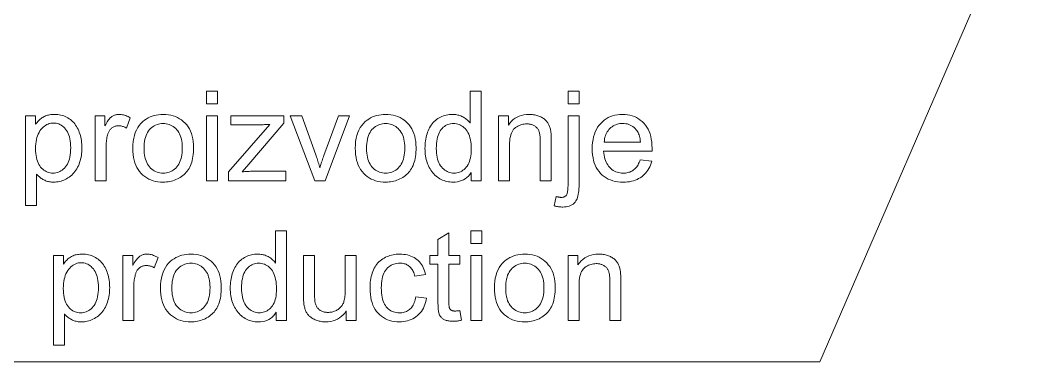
# Model space of a CAD drawing. Extents: x 0 to 297, y 0 to 420.
# Drawn here: x 49.67 to 83.42, y 140.36 to 151.81 of the extents above; entities that cross this region are included whole.
import ezdxf

# ---------------------------------------------------------------- set-up
doc = ezdxf.new("R2010")
doc.units = 0

msp = doc.modelspace()

# ---------------------------------------------------------------- linework, layer by layer
at = {"color": 7, "lineweight": 13}
msp.add_lwpolyline([(94.691, 182.455), (76.451, 140.364), (34.894, 140.364)], dxfattribs=at)
for points in [[(55.909, 149.011), (55.909, 149.434), (56.277, 149.434), (56.277, 149.011)], [(64.77, 146.434), (64.77, 146.709), (64.726, 146.647), (64.679, 146.592), (64.628, 146.544), (64.573, 146.502), (64.514, 146.466), (64.452, 146.437), (64.385, 146.414), (64.314, 146.398), (64.24, 146.388), (64.162, 146.385), (64.11, 146.387), (64.06, 146.391), (64.01, 146.398), (63.961, 146.408), (63.912, 146.421), (63.865, 146.437), (63.819, 146.455), (63.773, 146.477), (63.728, 146.501), (63.684, 146.528), (63.641, 146.558), (63.601, 146.59), (63.562, 146.625), (63.525, 146.661), (63.491, 146.7), (63.458, 146.741), (63.427, 146.785), (63.398, 146.83), (63.371, 146.878), (63.346, 146.929), (63.324, 146.981), (63.303, 147.034), (63.285, 147.09), (63.27, 147.146), (63.257, 147.205), (63.246, 147.264), (63.237, 147.326), (63.231, 147.389), (63.228, 147.453), (63.227, 147.519), (63.228, 147.583), (63.231, 147.647), (63.236, 147.709), (63.244, 147.77), (63.254, 147.829), (63.266, 147.888), (63.28, 147.945), (63.296, 148.001), (63.314, 148.056), (63.335, 148.109), (63.358, 148.161), (63.383, 148.21), (63.41, 148.257), (63.439, 148.301), (63.471, 148.343), (63.504, 148.383), (63.54, 148.42), (63.578, 148.454), (63.618, 148.486), (63.66, 148.516), (63.704, 148.542), (63.749, 148.566), (63.795, 148.588), (63.842, 148.606), (63.89, 148.621), (63.939, 148.634), (63.989, 148.644), (64.04, 148.651), (64.092, 148.655), (64.145, 148.657), (64.184, 148.656), (64.222, 148.653), (64.259, 148.649), (64.296, 148.643), (64.331, 148.636), (64.366, 148.627), (64.399, 148.616), (64.432, 148.604), (64.464, 148.59), (64.495, 148.574), (64.525, 148.557), (64.554, 148.539), (64.582, 148.52), (64.609, 148.5), (64.635, 148.478), (64.659, 148.456), (64.682, 148.433), (64.704, 148.409), (64.725, 148.384), (64.745, 148.358), (64.745, 149.434), (65.111, 149.434), (65.111, 146.434)], [(68.019, 149.007), (68.019, 149.434), (68.388, 149.434), (68.388, 149.007)], [(49.849, 145.601), (49.849, 148.608), (50.185, 148.608), (50.185, 148.325), (50.209, 148.358), (50.234, 148.388), (50.259, 148.417), (50.285, 148.445), (50.311, 148.47), (50.338, 148.494), (50.366, 148.517), (50.395, 148.537), (50.424, 148.556), (50.453, 148.574), (50.484, 148.59), (50.515, 148.604), (50.548, 148.616), (50.583, 148.627), (50.618, 148.636), (50.655, 148.643), (50.693, 148.649), (50.733, 148.653), (50.773, 148.656), (50.815, 148.657), (50.87, 148.655), (50.924, 148.651), (50.976, 148.644), (51.027, 148.634), (51.077, 148.621), (51.126, 148.605), (51.173, 148.587), (51.219, 148.565), (51.263, 148.541), (51.306, 148.513), (51.348, 148.484), (51.387, 148.451), (51.425, 148.417), (51.46, 148.38), (51.493, 148.341), (51.524, 148.299), (51.553, 148.255), (51.58, 148.209), (51.605, 148.16), (51.628, 148.109), (51.648, 148.057), (51.667, 148.003), (51.683, 147.948), (51.697, 147.893), (51.709, 147.836), (51.719, 147.778), (51.726, 147.719), (51.732, 147.66), (51.735, 147.599), (51.736, 147.537), (51.735, 147.471), (51.731, 147.407), (51.725, 147.343), (51.717, 147.281), (51.706, 147.22), (51.693, 147.161), (51.678, 147.103), (51.66, 147.046), (51.639, 146.991), (51.616, 146.937), (51.591, 146.885), (51.564, 146.835), (51.535, 146.788), (51.503, 146.743), (51.47, 146.701), (51.434, 146.661), (51.396, 146.624), (51.355, 146.589), (51.313, 146.557), (51.269, 146.527), (51.223, 146.5), (51.176, 146.476), (51.13, 146.455), (51.082, 146.436), (51.035, 146.421), (50.986, 146.408), (50.938, 146.398), (50.888, 146.391), (50.839, 146.387), (50.789, 146.385), (50.752, 146.386), (50.717, 146.388), (50.682, 146.392), (50.647, 146.398), (50.614, 146.405), (50.581, 146.413), (50.549, 146.423), (50.518, 146.435), (50.488, 146.448), (50.458, 146.463), (50.429, 146.479), (50.402, 146.496), (50.375, 146.513), (50.349, 146.532), (50.325, 146.551), (50.301, 146.571), (50.279, 146.592), (50.257, 146.614), (50.237, 146.636), (50.218, 146.659), (50.218, 145.601)], [(52.176, 146.434), (52.176, 148.608), (52.508, 148.608), (52.508, 148.278), (52.533, 148.323), (52.558, 148.364), (52.582, 148.403), (52.606, 148.438), (52.63, 148.47), (52.653, 148.499), (52.676, 148.525), (52.698, 148.547), (52.72, 148.567), (52.742, 148.583), (52.764, 148.597), (52.786, 148.61), (52.808, 148.621), (52.831, 148.63), (52.855, 148.638), (52.879, 148.645), (52.903, 148.65), (52.928, 148.654), (52.953, 148.656), (52.978, 148.657), (53.016, 148.656), (53.053, 148.652), (53.091, 148.646), (53.128, 148.638), (53.166, 148.627), (53.204, 148.614), (53.242, 148.599), (53.28, 148.581), (53.318, 148.561), (53.357, 148.538), (53.23, 148.196), (53.203, 148.211), (53.176, 148.225), (53.149, 148.237), (53.122, 148.247), (53.095, 148.256), (53.068, 148.263), (53.041, 148.269), (53.014, 148.273), (52.987, 148.275), (52.96, 148.276), (52.936, 148.275), (52.913, 148.273), (52.89, 148.27), (52.867, 148.264), (52.845, 148.258), (52.824, 148.25), (52.803, 148.24), (52.782, 148.23), (52.762, 148.217), (52.743, 148.203), (52.724, 148.188), (52.707, 148.172), (52.69, 148.155), (52.675, 148.136), (52.661, 148.117), (52.647, 148.096), (52.635, 148.074), (52.624, 148.051), (52.615, 148.027), (52.606, 148.002), (52.594, 147.962), (52.584, 147.922), (52.575, 147.881), (52.567, 147.839), (52.56, 147.796), (52.554, 147.753), (52.55, 147.709), (52.547, 147.664), (52.545, 147.618), (52.544, 147.572), (52.544, 146.434)], [(53.439, 147.521), (53.442, 147.639), (53.452, 147.75), (53.469, 147.855), (53.492, 147.954), (53.523, 148.046), (53.56, 148.133), (53.603, 148.213), (53.654, 148.286), (53.711, 148.354), (53.774, 148.415), (53.832, 148.461), (53.891, 148.502), (53.954, 148.538), (54.018, 148.57), (54.085, 148.596), (54.155, 148.618), (54.227, 148.635), (54.302, 148.647), (54.378, 148.654), (54.458, 148.657), (54.546, 148.654), (54.631, 148.645), (54.712, 148.63), (54.79, 148.61), (54.865, 148.583), (54.937, 148.551), (55.005, 148.513), (55.07, 148.469), (55.132, 148.419), (55.19, 148.363), (55.245, 148.302), (55.293, 148.237), (55.336, 148.167), (55.373, 148.092), (55.404, 148.013), (55.429, 147.93), (55.449, 147.842), (55.464, 147.75), (55.472, 147.653), (55.475, 147.552), (55.474, 147.47), (55.47, 147.391), (55.464, 147.316), (55.455, 147.245), (55.443, 147.177), (55.43, 147.113), (55.413, 147.052), (55.394, 146.995), (55.373, 146.942), (55.349, 146.892), (55.323, 146.845), (55.294, 146.8), (55.263, 146.757), (55.23, 146.717), (55.195, 146.678), (55.157, 146.642), (55.117, 146.608), (55.074, 146.576), (55.03, 146.546), (54.983, 146.518), (54.934, 146.493), (54.885, 146.47), (54.835, 146.45), (54.783, 146.433), (54.731, 146.418), (54.678, 146.407), (54.625, 146.397), (54.57, 146.391), (54.514, 146.387), (54.458, 146.385), (54.368, 146.388), (54.282, 146.397), (54.2, 146.412), (54.121, 146.432), (54.045, 146.458), (53.973, 146.491), (53.905, 146.529), (53.84, 146.573), (53.778, 146.622), (53.72, 146.678), (53.667, 146.739), (53.619, 146.805), (53.577, 146.877), (53.54, 146.953), (53.509, 147.035), (53.484, 147.122), (53.464, 147.214), (53.45, 147.311), (53.442, 147.413)], [(55.909, 146.434), (55.909, 148.608), (56.277, 148.608), (56.277, 146.434)], [(56.643, 146.434), (56.643, 146.733), (58.027, 148.321), (57.98, 148.319), (57.935, 148.317), (57.891, 148.315), (57.847, 148.313), (57.805, 148.312), (57.764, 148.311), (57.724, 148.31), (57.686, 148.309), (57.648, 148.309), (57.611, 148.309), (56.725, 148.309), (56.725, 148.608), (58.502, 148.608), (58.502, 148.364), (57.325, 146.985), (57.098, 146.733), (57.147, 146.737), (57.196, 146.74), (57.243, 146.743), (57.291, 146.745), (57.338, 146.747), (57.384, 146.749), (57.429, 146.75), (57.474, 146.751), (57.519, 146.751), (57.562, 146.752), (58.567, 146.752), (58.567, 146.434)], [(59.537, 146.434), (58.71, 148.608), (59.099, 148.608), (59.566, 147.306), (59.581, 147.264), (59.595, 147.221), (59.61, 147.178), (59.624, 147.135), (59.638, 147.091), (59.652, 147.047), (59.666, 147.003), (59.679, 146.958), (59.692, 146.913), (59.705, 146.868), (59.715, 146.903), (59.726, 146.94), (59.738, 146.978), (59.75, 147.017), (59.764, 147.057), (59.778, 147.1), (59.793, 147.143), (59.808, 147.188), (59.825, 147.234), (59.842, 147.282), (60.325, 148.608), (60.703, 148.608), (59.881, 146.434)], [(60.892, 147.521), (60.895, 147.639), (60.905, 147.75), (60.922, 147.855), (60.945, 147.954), (60.976, 148.046), (61.013, 148.133), (61.056, 148.213), (61.106, 148.286), (61.164, 148.354), (61.227, 148.415), (61.285, 148.461), (61.344, 148.502), (61.407, 148.538), (61.471, 148.57), (61.538, 148.596), (61.608, 148.618), (61.68, 148.635), (61.754, 148.647), (61.831, 148.654), (61.911, 148.657), (61.999, 148.654), (62.084, 148.645), (62.165, 148.63), (62.243, 148.61), (62.318, 148.583), (62.39, 148.551), (62.458, 148.513), (62.523, 148.469), (62.585, 148.419), (62.643, 148.363), (62.697, 148.302), (62.746, 148.237), (62.788, 148.167), (62.825, 148.092), (62.857, 148.013), (62.882, 147.93), (62.902, 147.842), (62.916, 147.75), (62.925, 147.653), (62.928, 147.552), (62.927, 147.47), (62.923, 147.391), (62.917, 147.316), (62.908, 147.245), (62.896, 147.177), (62.883, 147.113), (62.866, 147.052), (62.847, 146.995), (62.826, 146.942), (62.802, 146.892), (62.776, 146.845), (62.747, 146.8), (62.716, 146.757), (62.683, 146.717), (62.647, 146.678), (62.61, 146.642), (62.57, 146.608), (62.527, 146.576), (62.483, 146.546), (62.436, 146.518), (62.387, 146.493), (62.338, 146.47), (62.287, 146.45), (62.236, 146.433), (62.184, 146.418), (62.131, 146.407), (62.077, 146.397), (62.023, 146.391), (61.967, 146.387), (61.911, 146.385), (61.821, 146.388), (61.735, 146.397), (61.653, 146.412), (61.574, 146.432), (61.498, 146.458), (61.426, 146.491), (61.358, 146.529), (61.293, 146.573), (61.231, 146.622), (61.173, 146.678), (61.12, 146.739), (61.072, 146.805), (61.03, 146.877), (60.993, 146.953), (60.962, 147.035), (60.937, 147.122), (60.917, 147.214), (60.903, 147.311), (60.895, 147.413)], [(65.69, 146.434), (65.69, 148.608), (66.022, 148.608), (66.022, 148.299), (66.072, 148.367), (66.126, 148.428), (66.185, 148.481), (66.248, 148.528), (66.315, 148.567), (66.386, 148.599), (66.461, 148.624), (66.541, 148.642), (66.625, 148.653), (66.714, 148.657), (66.753, 148.656), (66.791, 148.654), (66.829, 148.65), (66.866, 148.645), (66.902, 148.639), (66.938, 148.631), (66.973, 148.622), (67.008, 148.612), (67.042, 148.6), (67.075, 148.586), (67.107, 148.572), (67.137, 148.556), (67.166, 148.54), (67.193, 148.523), (67.219, 148.505), (67.243, 148.486), (67.265, 148.466), (67.285, 148.445), (67.304, 148.423), (67.321, 148.401), (67.337, 148.378), (67.352, 148.353), (67.366, 148.328), (67.379, 148.302), (67.391, 148.276), (67.402, 148.248), (67.412, 148.219), (67.421, 148.19), (67.429, 148.16), (67.436, 148.129), (67.44, 148.107), (67.443, 148.082), (67.446, 148.054), (67.449, 148.022), (67.451, 147.988), (67.453, 147.951), (67.455, 147.91), (67.456, 147.867), (67.456, 147.82), (67.456, 147.771), (67.456, 146.434), (67.088, 146.434), (67.088, 147.756), (67.088, 147.8), (67.086, 147.842), (67.084, 147.881), (67.081, 147.918), (67.077, 147.953), (67.073, 147.986), (67.067, 148.016), (67.061, 148.044), (67.053, 148.069), (67.045, 148.093), (67.036, 148.115), (67.025, 148.136), (67.013, 148.156), (67, 148.175), (66.986, 148.193), (66.97, 148.211), (66.952, 148.227), (66.934, 148.243), (66.914, 148.257), (66.893, 148.271), (66.87, 148.284), (66.847, 148.295), (66.824, 148.305), (66.799, 148.314), (66.774, 148.321), (66.748, 148.327), (66.721, 148.331), (66.693, 148.335), (66.665, 148.337), (66.636, 148.337), (66.589, 148.336), (66.544, 148.331), (66.5, 148.324), (66.458, 148.314), (66.417, 148.3), (66.377, 148.284), (66.338, 148.264), (66.301, 148.242), (66.264, 148.216), (66.23, 148.188), (66.197, 148.156), (66.168, 148.118), (66.143, 148.074), (66.12, 148.026), (66.102, 147.972), (66.086, 147.912), (66.074, 147.848), (66.066, 147.778), (66.061, 147.702), (66.059, 147.621), (66.059, 146.434)], [(67.553, 145.591), (67.622, 145.904), (67.644, 145.899), (67.665, 145.894), (67.684, 145.89), (67.703, 145.886), (67.721, 145.883), (67.738, 145.88), (67.754, 145.878), (67.769, 145.877), (67.783, 145.876), (67.796, 145.876), (67.818, 145.876), (67.839, 145.879), (67.859, 145.882), (67.877, 145.888), (67.894, 145.894), (67.911, 145.903), (67.926, 145.912), (67.94, 145.923), (67.952, 145.936), (67.964, 145.95), (67.974, 145.968), (67.984, 145.989), (67.992, 146.015), (67.999, 146.046), (68.005, 146.081), (68.01, 146.121), (68.014, 146.165), (68.017, 146.213), (68.019, 146.266), (68.019, 146.324), (68.019, 148.608), (68.388, 148.608), (68.388, 146.316), (68.387, 146.238), (68.383, 146.165), (68.378, 146.097), (68.371, 146.034), (68.362, 145.975), (68.35, 145.922), (68.336, 145.873), (68.321, 145.83), (68.303, 145.791), (68.283, 145.757), (68.255, 145.718), (68.223, 145.683), (68.188, 145.653), (68.149, 145.626), (68.106, 145.604), (68.06, 145.585), (68.011, 145.571), (67.958, 145.561), (67.901, 145.554), (67.841, 145.552), (67.811, 145.553), (67.782, 145.554), (67.753, 145.556), (67.723, 145.559), (67.694, 145.562), (67.666, 145.566), (67.637, 145.571), (67.609, 145.577), (67.581, 145.584)], [(70.44, 147.134), (70.821, 147.087), (70.801, 147.022), (70.779, 146.96), (70.753, 146.9), (70.724, 146.844), (70.692, 146.791), (70.657, 146.741), (70.619, 146.693), (70.578, 146.649), (70.534, 146.608), (70.487, 146.569), (70.437, 146.534), (70.384, 146.503), (70.329, 146.475), (70.271, 146.452), (70.21, 146.431), (70.146, 146.415), (70.08, 146.402), (70.011, 146.393), (69.939, 146.387), (69.865, 146.385), (69.772, 146.388), (69.682, 146.397), (69.597, 146.412), (69.515, 146.432), (69.438, 146.459), (69.364, 146.491), (69.294, 146.529), (69.229, 146.573), (69.167, 146.623), (69.109, 146.679), (69.056, 146.74), (69.008, 146.806), (68.966, 146.876), (68.93, 146.952), (68.899, 147.032), (68.874, 147.116), (68.855, 147.206), (68.841, 147.3), (68.832, 147.399), (68.83, 147.503), (68.832, 147.61), (68.841, 147.712), (68.855, 147.81), (68.875, 147.902), (68.9, 147.99), (68.931, 148.072), (68.968, 148.15), (69.01, 148.223), (69.058, 148.291), (69.112, 148.354), (69.17, 148.411), (69.232, 148.463), (69.297, 148.508), (69.365, 148.548), (69.436, 148.581), (69.511, 148.608), (69.59, 148.629), (69.671, 148.645), (69.756, 148.654), (69.845, 148.657), (69.93, 148.654), (70.013, 148.645), (70.092, 148.63), (70.168, 148.609), (70.241, 148.583), (70.31, 148.55), (70.377, 148.511), (70.44, 148.467), (70.5, 148.416), (70.557, 148.36), (70.609, 148.298), (70.656, 148.232), (70.698, 148.16), (70.734, 148.084), (70.764, 148.003), (70.789, 147.917), (70.808, 147.826), (70.822, 147.731), (70.83, 147.63), (70.833, 147.525), (70.833, 147.518), (70.833, 147.511), (70.833, 147.502), (70.833, 147.494), (70.833, 147.484), (70.832, 147.474), (70.832, 147.463), (70.832, 147.452), (70.831, 147.44), (70.831, 147.427), (69.21, 147.427), (69.216, 147.357), (69.225, 147.29), (69.237, 147.227), (69.252, 147.167), (69.271, 147.111), (69.293, 147.058), (69.318, 147.008), (69.346, 146.961), (69.378, 146.918), (69.413, 146.878), (69.45, 146.842), (69.489, 146.81), (69.53, 146.781), (69.573, 146.757), (69.617, 146.736), (69.664, 146.719), (69.712, 146.705), (69.762, 146.696), (69.814, 146.69), (69.867, 146.688), (69.907, 146.689), (69.946, 146.692), (69.983, 146.698), (70.02, 146.705), (70.055, 146.715), (70.089, 146.726), (70.122, 146.74), (70.153, 146.756), (70.184, 146.774), (70.213, 146.795), (70.241, 146.817), (70.268, 146.842), (70.294, 146.87), (70.318, 146.9), (70.341, 146.933), (70.364, 146.968), (70.384, 147.006), (70.404, 147.046), (70.423, 147.089)], [(50.183, 147.509), (50.185, 147.427), (50.19, 147.35), (50.198, 147.277), (50.21, 147.208), (50.225, 147.144), (50.244, 147.084), (50.266, 147.029), (50.292, 146.978), (50.321, 146.931), (50.353, 146.889), (50.387, 146.851), (50.424, 146.816), (50.461, 146.786), (50.5, 146.76), (50.541, 146.738), (50.582, 146.72), (50.626, 146.706), (50.67, 146.696), (50.717, 146.69), (50.764, 146.688), (50.813, 146.69), (50.86, 146.696), (50.905, 146.707), (50.949, 146.721), (50.992, 146.74), (51.033, 146.763), (51.073, 146.79), (51.112, 146.821), (51.149, 146.856), (51.185, 146.896), (51.218, 146.94), (51.248, 146.988), (51.274, 147.041), (51.297, 147.098), (51.316, 147.161), (51.332, 147.227), (51.344, 147.298), (51.353, 147.374), (51.358, 147.454), (51.36, 147.539), (51.358, 147.62), (51.353, 147.697), (51.344, 147.77), (51.332, 147.838), (51.317, 147.903), (51.298, 147.963), (51.276, 148.019), (51.25, 148.07), (51.221, 148.118), (51.189, 148.161), (51.154, 148.201), (51.118, 148.236), (51.08, 148.267), (51.041, 148.294), (51.001, 148.316), (50.96, 148.335), (50.917, 148.35), (50.873, 148.36), (50.827, 148.366), (50.781, 148.368), (50.734, 148.366), (50.689, 148.359), (50.644, 148.348), (50.601, 148.333), (50.559, 148.313), (50.518, 148.289), (50.478, 148.26), (50.439, 148.227), (50.401, 148.19), (50.364, 148.148), (50.33, 148.102), (50.299, 148.052), (50.272, 147.998), (50.248, 147.94), (50.228, 147.878), (50.212, 147.812), (50.199, 147.742), (50.19, 147.669), (50.185, 147.591)], [(53.817, 147.521), (53.819, 147.44), (53.825, 147.362), (53.834, 147.289), (53.846, 147.221), (53.863, 147.156), (53.883, 147.096), (53.907, 147.039), (53.934, 146.987), (53.965, 146.939), (53.999, 146.896), (54.037, 146.856), (54.076, 146.821), (54.117, 146.79), (54.16, 146.763), (54.205, 146.74), (54.252, 146.721), (54.301, 146.707), (54.351, 146.696), (54.404, 146.69), (54.458, 146.688), (54.512, 146.69), (54.564, 146.696), (54.614, 146.707), (54.662, 146.721), (54.709, 146.74), (54.754, 146.763), (54.797, 146.79), (54.838, 146.822), (54.877, 146.857), (54.914, 146.897), (54.949, 146.941), (54.98, 146.989), (55.007, 147.042), (55.031, 147.099), (55.051, 147.16), (55.067, 147.226), (55.08, 147.296), (55.089, 147.371), (55.095, 147.45), (55.096, 147.533), (55.094, 147.612), (55.089, 147.687), (55.08, 147.758), (55.067, 147.824), (55.051, 147.888), (55.03, 147.947), (55.007, 148.002), (54.979, 148.053), (54.948, 148.101), (54.913, 148.144), (54.876, 148.184), (54.836, 148.219), (54.795, 148.25), (54.752, 148.277), (54.708, 148.3), (54.661, 148.319), (54.613, 148.333), (54.563, 148.343), (54.511, 148.35), (54.458, 148.352), (54.404, 148.35), (54.351, 148.344), (54.301, 148.333), (54.252, 148.319), (54.205, 148.3), (54.16, 148.277), (54.117, 148.251), (54.076, 148.22), (54.037, 148.184), (53.999, 148.145), (53.965, 148.102), (53.934, 148.054), (53.907, 148.002), (53.883, 147.946), (53.863, 147.886), (53.846, 147.821), (53.834, 147.752), (53.825, 147.68), (53.819, 147.602)], [(61.27, 147.521), (61.272, 147.44), (61.278, 147.362), (61.287, 147.289), (61.299, 147.221), (61.316, 147.156), (61.336, 147.096), (61.36, 147.039), (61.387, 146.987), (61.418, 146.939), (61.452, 146.896), (61.49, 146.856), (61.529, 146.821), (61.57, 146.79), (61.613, 146.763), (61.658, 146.74), (61.705, 146.721), (61.754, 146.707), (61.804, 146.696), (61.856, 146.69), (61.911, 146.688), (61.965, 146.69), (62.017, 146.696), (62.067, 146.707), (62.115, 146.721), (62.162, 146.74), (62.207, 146.763), (62.25, 146.79), (62.291, 146.822), (62.33, 146.857), (62.367, 146.897), (62.402, 146.941), (62.433, 146.989), (62.46, 147.042), (62.484, 147.099), (62.504, 147.16), (62.52, 147.226), (62.533, 147.296), (62.542, 147.371), (62.547, 147.45), (62.549, 147.533), (62.547, 147.612), (62.542, 147.687), (62.533, 147.758), (62.52, 147.824), (62.503, 147.888), (62.483, 147.947), (62.46, 148.002), (62.432, 148.053), (62.401, 148.101), (62.366, 148.144), (62.329, 148.184), (62.289, 148.219), (62.248, 148.25), (62.205, 148.277), (62.161, 148.3), (62.114, 148.319), (62.066, 148.333), (62.016, 148.343), (61.964, 148.35), (61.911, 148.352), (61.856, 148.35), (61.804, 148.344), (61.754, 148.333), (61.705, 148.319), (61.658, 148.3), (61.613, 148.277), (61.57, 148.251), (61.529, 148.22), (61.49, 148.184), (61.452, 148.145), (61.418, 148.102), (61.387, 148.054), (61.36, 148.002), (61.336, 147.946), (61.316, 147.886), (61.299, 147.821), (61.287, 147.752), (61.278, 147.68), (61.272, 147.602)], [(63.605, 147.519), (63.607, 147.438), (63.612, 147.36), (63.621, 147.287), (63.633, 147.219), (63.649, 147.154), (63.669, 147.094), (63.691, 147.038), (63.718, 146.986), (63.748, 146.938), (63.781, 146.895), (63.817, 146.856), (63.854, 146.82), (63.892, 146.789), (63.932, 146.762), (63.973, 146.74), (64.015, 146.721), (64.059, 146.707), (64.103, 146.696), (64.149, 146.69), (64.197, 146.688), (64.244, 146.69), (64.29, 146.696), (64.335, 146.706), (64.378, 146.72), (64.42, 146.737), (64.46, 146.759), (64.499, 146.785), (64.536, 146.814), (64.572, 146.848), (64.607, 146.886), (64.639, 146.927), (64.668, 146.973), (64.693, 147.023), (64.715, 147.077), (64.734, 147.135), (64.749, 147.197), (64.761, 147.264), (64.769, 147.334), (64.774, 147.409), (64.776, 147.488), (64.774, 147.575), (64.769, 147.657), (64.76, 147.735), (64.748, 147.807), (64.733, 147.875), (64.714, 147.938), (64.691, 147.996), (64.666, 148.05), (64.636, 148.099), (64.604, 148.143), (64.569, 148.183), (64.532, 148.218), (64.494, 148.25), (64.454, 148.277), (64.412, 148.3), (64.369, 148.318), (64.324, 148.333), (64.278, 148.343), (64.23, 148.35), (64.18, 148.352), (64.132, 148.35), (64.085, 148.344), (64.04, 148.334), (63.997, 148.32), (63.955, 148.302), (63.915, 148.28), (63.876, 148.254), (63.839, 148.223), (63.804, 148.189), (63.77, 148.151), (63.739, 148.109), (63.711, 148.062), (63.686, 148.01), (63.664, 147.954), (63.646, 147.893), (63.632, 147.827), (63.62, 147.757), (63.612, 147.682), (63.607, 147.603)], [(69.231, 147.73), (70.444, 147.73), (70.438, 147.783), (70.431, 147.834), (70.421, 147.882), (70.41, 147.927), (70.397, 147.97), (70.382, 148.009), (70.366, 148.046), (70.347, 148.081), (70.327, 148.112), (70.305, 148.141), (70.269, 148.181), (70.23, 148.218), (70.19, 148.25), (70.148, 148.277), (70.103, 148.301), (70.056, 148.32), (70.008, 148.335), (69.957, 148.345), (69.904, 148.352), (69.849, 148.354), (69.799, 148.352), (69.75, 148.347), (69.704, 148.339), (69.659, 148.327), (69.615, 148.311), (69.573, 148.293), (69.533, 148.271), (69.494, 148.245), (69.457, 148.216), (69.422, 148.184), (69.389, 148.149), (69.359, 148.111), (69.332, 148.072), (69.308, 148.03), (69.288, 147.986), (69.27, 147.939), (69.256, 147.89), (69.244, 147.839), (69.236, 147.785)], [(58.247, 141.752), (58.247, 142.026), (58.203, 141.965), (58.156, 141.91), (58.105, 141.862), (58.05, 141.82), (57.991, 141.784), (57.929, 141.755), (57.862, 141.732), (57.792, 141.716), (57.717, 141.706), (57.639, 141.703), (57.587, 141.705), (57.537, 141.709), (57.487, 141.716), (57.438, 141.726), (57.39, 141.739), (57.342, 141.755), (57.296, 141.773), (57.25, 141.795), (57.205, 141.819), (57.161, 141.846), (57.119, 141.876), (57.078, 141.908), (57.039, 141.943), (57.002, 141.979), (56.968, 142.018), (56.935, 142.059), (56.904, 142.103), (56.875, 142.148), (56.848, 142.196), (56.823, 142.246), (56.801, 142.299), (56.78, 142.352), (56.762, 142.407), (56.747, 142.464), (56.734, 142.522), (56.723, 142.582), (56.715, 142.644), (56.709, 142.706), (56.705, 142.771), (56.704, 142.837), (56.705, 142.901), (56.708, 142.965), (56.714, 143.027), (56.721, 143.087), (56.731, 143.147), (56.743, 143.206), (56.757, 143.263), (56.773, 143.319), (56.792, 143.374), (56.812, 143.427), (56.835, 143.479), (56.86, 143.528), (56.887, 143.575), (56.916, 143.619), (56.948, 143.661), (56.981, 143.701), (57.017, 143.738), (57.055, 143.772), (57.095, 143.804), (57.138, 143.833), (57.181, 143.86), (57.226, 143.884), (57.272, 143.905), (57.319, 143.924), (57.367, 143.939), (57.416, 143.952), (57.466, 143.962), (57.517, 143.969), (57.569, 143.973), (57.623, 143.975), (57.661, 143.974), (57.699, 143.971), (57.737, 143.967), (57.773, 143.961), (57.808, 143.954), (57.843, 143.945), (57.877, 143.934), (57.909, 143.922), (57.941, 143.907), (57.973, 143.892), (58.003, 143.875), (58.032, 143.857), (58.059, 143.837), (58.086, 143.817), (58.112, 143.796), (58.136, 143.774), (58.159, 143.751), (58.181, 143.727), (58.202, 143.702), (58.222, 143.676), (58.222, 144.752), (58.588, 144.752), (58.588, 141.752)], [(64.398, 142.082), (64.451, 141.756), (64.421, 141.75), (64.39, 141.745), (64.361, 141.74), (64.332, 141.735), (64.304, 141.732), (64.277, 141.729), (64.25, 141.727), (64.223, 141.725), (64.198, 141.724), (64.173, 141.724), (64.134, 141.724), (64.096, 141.726), (64.061, 141.729), (64.027, 141.734), (63.995, 141.739), (63.965, 141.746), (63.936, 141.755), (63.91, 141.764), (63.885, 141.775), (63.862, 141.787), (63.841, 141.8), (63.82, 141.814), (63.802, 141.829), (63.784, 141.844), (63.768, 141.86), (63.753, 141.877), (63.739, 141.895), (63.727, 141.914), (63.716, 141.934), (63.706, 141.954), (63.698, 141.977), (63.69, 142.004), (63.684, 142.036), (63.678, 142.073), (63.673, 142.114), (63.669, 142.16), (63.666, 142.21), (63.663, 142.265), (63.662, 142.325), (63.661, 142.389), (63.661, 143.639), (63.391, 143.639), (63.391, 143.925), (63.661, 143.925), (63.661, 144.464), (64.028, 144.685), (64.028, 143.925), (64.398, 143.925), (64.398, 143.639), (64.028, 143.639), (64.028, 142.368), (64.028, 142.338), (64.029, 142.31), (64.03, 142.284), (64.031, 142.26), (64.033, 142.239), (64.035, 142.22), (64.037, 142.203), (64.04, 142.188), (64.044, 142.176), (64.047, 142.166), (64.051, 142.157), (64.056, 142.148), (64.061, 142.14), (64.067, 142.133), (64.073, 142.125), (64.079, 142.118), (64.086, 142.112), (64.094, 142.105), (64.102, 142.099), (64.111, 142.094), (64.12, 142.089), (64.13, 142.084), (64.14, 142.08), (64.152, 142.077), (64.164, 142.074), (64.177, 142.072), (64.191, 142.07), (64.205, 142.068), (64.221, 142.068), (64.237, 142.067), (64.249, 142.068), (64.263, 142.068), (64.277, 142.069), (64.292, 142.07), (64.308, 142.071), (64.324, 142.073), (64.342, 142.074), (64.36, 142.077), (64.379, 142.079)], [(64.76, 144.329), (64.76, 144.752), (65.129, 144.752), (65.129, 144.329)], [(50.779, 140.919), (50.779, 143.925), (51.115, 143.925), (51.115, 143.643), (51.139, 143.675), (51.164, 143.706), (51.189, 143.735), (51.215, 143.762), (51.241, 143.788), (51.269, 143.812), (51.296, 143.835), (51.325, 143.855), (51.354, 143.874), (51.383, 143.892), (51.414, 143.907), (51.445, 143.922), (51.479, 143.934), (51.513, 143.945), (51.548, 143.954), (51.585, 143.961), (51.623, 143.967), (51.663, 143.971), (51.703, 143.974), (51.745, 143.975), (51.8, 143.973), (51.854, 143.969), (51.906, 143.962), (51.958, 143.952), (52.007, 143.939), (52.056, 143.923), (52.103, 143.904), (52.149, 143.883), (52.193, 143.859), (52.237, 143.831), (52.278, 143.802), (52.317, 143.769), (52.355, 143.735), (52.39, 143.698), (52.423, 143.659), (52.454, 143.617), (52.483, 143.573), (52.51, 143.527), (52.535, 143.478), (52.558, 143.427), (52.578, 143.374), (52.597, 143.321), (52.613, 143.266), (52.627, 143.21), (52.639, 143.154), (52.649, 143.096), (52.656, 143.037), (52.662, 142.978), (52.665, 142.917), (52.666, 142.855), (52.665, 142.789), (52.661, 142.724), (52.655, 142.661), (52.647, 142.599), (52.636, 142.538), (52.623, 142.479), (52.608, 142.421), (52.59, 142.364), (52.569, 142.309), (52.547, 142.255), (52.522, 142.202), (52.494, 142.153), (52.465, 142.106), (52.433, 142.061), (52.4, 142.019), (52.364, 141.979), (52.326, 141.942), (52.286, 141.907), (52.243, 141.875), (52.199, 141.845), (52.153, 141.818), (52.106, 141.794), (52.06, 141.773), (52.012, 141.754), (51.965, 141.739), (51.916, 141.726), (51.868, 141.716), (51.819, 141.709), (51.769, 141.705), (51.719, 141.703), (51.682, 141.704), (51.647, 141.706), (51.612, 141.71), (51.577, 141.716), (51.544, 141.723), (51.511, 141.731), (51.479, 141.741), (51.448, 141.753), (51.418, 141.766), (51.388, 141.781), (51.36, 141.797), (51.332, 141.814), (51.305, 141.831), (51.28, 141.85), (51.255, 141.869), (51.231, 141.889), (51.209, 141.91), (51.188, 141.931), (51.167, 141.954), (51.148, 141.977), (51.148, 140.919)], [(53.106, 141.752), (53.106, 143.925), (53.438, 143.925), (53.438, 143.596), (53.463, 143.641), (53.488, 143.682), (53.512, 143.721), (53.536, 143.756), (53.56, 143.788), (53.583, 143.817), (53.606, 143.843), (53.628, 143.865), (53.65, 143.885), (53.672, 143.901), (53.694, 143.915), (53.716, 143.927), (53.738, 143.938), (53.761, 143.948), (53.785, 143.956), (53.809, 143.963), (53.833, 143.968), (53.858, 143.972), (53.883, 143.974), (53.908, 143.975), (53.946, 143.973), (53.983, 143.97), (54.021, 143.964), (54.058, 143.956), (54.096, 143.945), (54.134, 143.932), (54.172, 143.916), (54.21, 143.899), (54.249, 143.878), (54.287, 143.856), (54.16, 143.514), (54.133, 143.529), (54.106, 143.543), (54.079, 143.555), (54.052, 143.565), (54.025, 143.574), (53.998, 143.581), (53.971, 143.587), (53.944, 143.591), (53.917, 143.593), (53.89, 143.594), (53.866, 143.593), (53.843, 143.591), (53.82, 143.587), (53.797, 143.582), (53.775, 143.576), (53.754, 143.568), (53.733, 143.558), (53.713, 143.547), (53.693, 143.535), (53.673, 143.521), (53.654, 143.506), (53.637, 143.49), (53.62, 143.473), (53.605, 143.454), (53.591, 143.435), (53.578, 143.414), (53.565, 143.392), (53.555, 143.369), (53.545, 143.345), (53.536, 143.32), (53.524, 143.28), (53.514, 143.24), (53.505, 143.199), (53.497, 143.157), (53.49, 143.114), (53.484, 143.071), (53.48, 143.027), (53.477, 142.982), (53.475, 142.936), (53.475, 142.89), (53.475, 141.752)], [(54.369, 142.839), (54.372, 142.956), (54.382, 143.068), (54.399, 143.173), (54.423, 143.272), (54.453, 143.364), (54.49, 143.451), (54.533, 143.531), (54.584, 143.604), (54.641, 143.672), (54.704, 143.733), (54.762, 143.779), (54.821, 143.82), (54.884, 143.856), (54.948, 143.888), (55.015, 143.914), (55.085, 143.936), (55.157, 143.953), (55.232, 143.965), (55.309, 143.972), (55.388, 143.975), (55.476, 143.972), (55.561, 143.963), (55.642, 143.948), (55.72, 143.928), (55.795, 143.901), (55.867, 143.869), (55.935, 143.831), (56, 143.787), (56.062, 143.737), (56.121, 143.681), (56.175, 143.62), (56.223, 143.555), (56.266, 143.485), (56.303, 143.41), (56.334, 143.331), (56.359, 143.248), (56.379, 143.16), (56.394, 143.068), (56.402, 142.971), (56.405, 142.87), (56.404, 142.787), (56.4, 142.709), (56.394, 142.634), (56.385, 142.563), (56.374, 142.495), (56.36, 142.431), (56.343, 142.37), (56.324, 142.313), (56.303, 142.259), (56.279, 142.21), (56.253, 142.163), (56.224, 142.118), (56.193, 142.075), (56.16, 142.034), (56.125, 141.996), (56.087, 141.96), (56.047, 141.926), (56.004, 141.894), (55.96, 141.864), (55.913, 141.836), (55.864, 141.811), (55.815, 141.788), (55.765, 141.768), (55.713, 141.751), (55.661, 141.736), (55.608, 141.724), (55.555, 141.715), (55.5, 141.708), (55.444, 141.704), (55.388, 141.703), (55.298, 141.706), (55.212, 141.715), (55.13, 141.729), (55.051, 141.75), (54.975, 141.776), (54.903, 141.808), (54.835, 141.846), (54.77, 141.89), (54.708, 141.94), (54.65, 141.996), (54.597, 142.057), (54.549, 142.123), (54.507, 142.195), (54.47, 142.271), (54.439, 142.353), (54.414, 142.44), (54.394, 142.532), (54.38, 142.629), (54.372, 142.731)], [(60.592, 141.752), (60.592, 142.071), (60.539, 142.001), (60.483, 141.939), (60.423, 141.884), (60.36, 141.836), (60.293, 141.795), (60.222, 141.762), (60.147, 141.736), (60.069, 141.718), (59.988, 141.707), (59.902, 141.703), (59.864, 141.704), (59.826, 141.706), (59.789, 141.71), (59.752, 141.715), (59.716, 141.722), (59.681, 141.73), (59.645, 141.739), (59.611, 141.75), (59.577, 141.763), (59.543, 141.777), (59.511, 141.792), (59.48, 141.808), (59.451, 141.824), (59.423, 141.842), (59.398, 141.86), (59.374, 141.879), (59.352, 141.898), (59.331, 141.919), (59.313, 141.94), (59.296, 141.962), (59.28, 141.985), (59.265, 142.009), (59.251, 142.033), (59.239, 142.059), (59.227, 142.086), (59.216, 142.114), (59.206, 142.143), (59.197, 142.173), (59.189, 142.203), (59.182, 142.235), (59.178, 142.258), (59.174, 142.284), (59.17, 142.312), (59.168, 142.342), (59.165, 142.375), (59.163, 142.411), (59.161, 142.449), (59.16, 142.49), (59.16, 142.533), (59.159, 142.579), (59.159, 143.925), (59.528, 143.925), (59.528, 142.72), (59.528, 142.664), (59.529, 142.612), (59.53, 142.564), (59.531, 142.519), (59.533, 142.479), (59.536, 142.442), (59.539, 142.408), (59.542, 142.379), (59.546, 142.353), (59.55, 142.331), (59.558, 142.303), (59.567, 142.276), (59.578, 142.25), (59.591, 142.225), (59.605, 142.202), (59.62, 142.179), (59.637, 142.159), (59.656, 142.139), (59.676, 142.12), (59.698, 142.103), (59.721, 142.087), (59.745, 142.073), (59.77, 142.061), (59.796, 142.05), (59.823, 142.041), (59.852, 142.034), (59.881, 142.028), (59.912, 142.024), (59.943, 142.021), (59.976, 142.02), (60.009, 142.021), (60.041, 142.024), (60.074, 142.028), (60.105, 142.034), (60.137, 142.042), (60.167, 142.051), (60.198, 142.062), (60.228, 142.075), (60.258, 142.089), (60.287, 142.105), (60.315, 142.123), (60.342, 142.142), (60.367, 142.162), (60.39, 142.183), (60.411, 142.205), (60.431, 142.229), (60.449, 142.254), (60.465, 142.28), (60.48, 142.308), (60.493, 142.336), (60.504, 142.367), (60.514, 142.4), (60.523, 142.436), (60.531, 142.475), (60.538, 142.516), (60.543, 142.56), (60.548, 142.606), (60.551, 142.655), (60.552, 142.707), (60.553, 142.761), (60.553, 143.925), (60.921, 143.925), (60.921, 141.752)], [(62.917, 142.548), (63.279, 142.501), (63.265, 142.428), (63.248, 142.358), (63.227, 142.291), (63.202, 142.228), (63.173, 142.167), (63.141, 142.11), (63.105, 142.057), (63.065, 142.006), (63.022, 141.959), (62.975, 141.915), (62.925, 141.875), (62.873, 141.839), (62.818, 141.807), (62.761, 141.779), (62.702, 141.756), (62.641, 141.737), (62.578, 141.722), (62.512, 141.712), (62.444, 141.705), (62.374, 141.703), (62.287, 141.706), (62.203, 141.715), (62.122, 141.729), (62.045, 141.75), (61.972, 141.776), (61.902, 141.808), (61.835, 141.846), (61.772, 141.89), (61.713, 141.939), (61.657, 141.995), (61.606, 142.056), (61.559, 142.121), (61.519, 142.192), (61.484, 142.268), (61.454, 142.35), (61.429, 142.436), (61.41, 142.527), (61.397, 142.623), (61.389, 142.724), (61.386, 142.831), (61.387, 142.9), (61.391, 142.968), (61.396, 143.034), (61.405, 143.098), (61.415, 143.161), (61.428, 143.221), (61.443, 143.28), (61.461, 143.338), (61.48, 143.393), (61.503, 143.447), (61.527, 143.498), (61.554, 143.547), (61.583, 143.593), (61.615, 143.637), (61.65, 143.678), (61.686, 143.716), (61.725, 143.752), (61.767, 143.785), (61.811, 143.815), (61.858, 143.843), (61.906, 143.868), (61.955, 143.89), (62.004, 143.91), (62.055, 143.927), (62.106, 143.942), (62.159, 143.953), (62.212, 143.963), (62.266, 143.969), (62.321, 143.973), (62.376, 143.975), (62.446, 143.973), (62.513, 143.967), (62.577, 143.958), (62.639, 143.946), (62.698, 143.93), (62.755, 143.91), (62.809, 143.887), (62.86, 143.86), (62.909, 143.83), (62.955, 143.796), (62.999, 143.758), (63.039, 143.718), (63.076, 143.675), (63.11, 143.628), (63.14, 143.579), (63.167, 143.527), (63.191, 143.471), (63.212, 143.413), (63.23, 143.351), (63.244, 143.287), (62.886, 143.232), (62.875, 143.274), (62.862, 143.315), (62.848, 143.353), (62.832, 143.39), (62.815, 143.424), (62.796, 143.455), (62.776, 143.485), (62.754, 143.513), (62.73, 143.538), (62.705, 143.561), (62.678, 143.582), (62.651, 143.601), (62.622, 143.618), (62.592, 143.632), (62.561, 143.644), (62.529, 143.654), (62.496, 143.662), (62.462, 143.667), (62.427, 143.671), (62.391, 143.672), (62.336, 143.67), (62.284, 143.664), (62.233, 143.654), (62.185, 143.64), (62.138, 143.622), (62.094, 143.6), (62.052, 143.574), (62.012, 143.544), (61.974, 143.51), (61.938, 143.472), (61.905, 143.43), (61.876, 143.383), (61.85, 143.332), (61.827, 143.275), (61.808, 143.215), (61.792, 143.149), (61.78, 143.079), (61.771, 143.004), (61.766, 142.925), (61.764, 142.841), (61.766, 142.756), (61.771, 142.675), (61.78, 142.6), (61.791, 142.529), (61.806, 142.463), (61.825, 142.402), (61.847, 142.345), (61.872, 142.293), (61.9, 142.247), (61.932, 142.204), (61.967, 142.167), (62.003, 142.133), (62.042, 142.103), (62.083, 142.077), (62.126, 142.056), (62.17, 142.038), (62.217, 142.024), (62.266, 142.014), (62.317, 142.008), (62.37, 142.006), (62.413, 142.007), (62.454, 142.011), (62.494, 142.018), (62.532, 142.027), (62.569, 142.039), (62.605, 142.054), (62.639, 142.071), (62.671, 142.091), (62.703, 142.114), (62.732, 142.139), (62.76, 142.167), (62.786, 142.198), (62.81, 142.232), (62.832, 142.268), (62.851, 142.308), (62.868, 142.35), (62.884, 142.395), (62.897, 142.443), (62.908, 142.494)], [(64.76, 141.752), (64.76, 143.925), (65.129, 143.925), (65.129, 141.752)], [(65.552, 142.839), (65.556, 142.956), (65.566, 143.068), (65.583, 143.173), (65.606, 143.272), (65.636, 143.364), (65.673, 143.451), (65.717, 143.531), (65.767, 143.604), (65.824, 143.672), (65.888, 143.733), (65.945, 143.779), (66.005, 143.82), (66.067, 143.856), (66.132, 143.888), (66.199, 143.914), (66.269, 143.936), (66.341, 143.953), (66.415, 143.965), (66.492, 143.972), (66.571, 143.975), (66.659, 143.972), (66.744, 143.963), (66.826, 143.948), (66.904, 143.928), (66.979, 143.901), (67.05, 143.869), (67.119, 143.831), (67.184, 143.787), (67.246, 143.737), (67.304, 143.681), (67.358, 143.62), (67.406, 143.555), (67.449, 143.485), (67.486, 143.41), (67.517, 143.331), (67.543, 143.248), (67.563, 143.16), (67.577, 143.068), (67.586, 142.971), (67.588, 142.87), (67.587, 142.787), (67.583, 142.709), (67.577, 142.634), (67.568, 142.563), (67.557, 142.495), (67.543, 142.431), (67.527, 142.37), (67.508, 142.313), (67.487, 142.259), (67.463, 142.21), (67.436, 142.163), (67.408, 142.118), (67.377, 142.075), (67.344, 142.034), (67.308, 141.996), (67.27, 141.96), (67.23, 141.926), (67.188, 141.894), (67.143, 141.864), (67.096, 141.836), (67.048, 141.811), (66.998, 141.788), (66.948, 141.768), (66.897, 141.751), (66.845, 141.736), (66.792, 141.724), (66.738, 141.715), (66.683, 141.708), (66.628, 141.704), (66.571, 141.703), (66.482, 141.706), (66.396, 141.715), (66.313, 141.729), (66.234, 141.75), (66.159, 141.776), (66.087, 141.808), (66.018, 141.846), (65.953, 141.89), (65.892, 141.94), (65.834, 141.996), (65.78, 142.057), (65.732, 142.123), (65.69, 142.195), (65.654, 142.271), (65.623, 142.353), (65.597, 142.44), (65.578, 142.532), (65.564, 142.629), (65.555, 142.731)], [(68.02, 141.752), (68.02, 143.925), (68.352, 143.925), (68.352, 143.616), (68.402, 143.685), (68.456, 143.745), (68.515, 143.799), (68.577, 143.846), (68.644, 143.885), (68.716, 143.917), (68.791, 143.942), (68.871, 143.96), (68.955, 143.971), (69.043, 143.975), (69.082, 143.974), (69.121, 143.972), (69.158, 143.968), (69.196, 143.963), (69.232, 143.957), (69.268, 143.949), (69.303, 143.94), (69.337, 143.929), (69.371, 143.917), (69.405, 143.904), (69.437, 143.889), (69.467, 143.874), (69.496, 143.858), (69.523, 143.84), (69.549, 143.822), (69.572, 143.803), (69.595, 143.784), (69.615, 143.763), (69.634, 143.741), (69.651, 143.719), (69.667, 143.695), (69.682, 143.671), (69.696, 143.646), (69.709, 143.62), (69.721, 143.593), (69.732, 143.566), (69.742, 143.537), (69.751, 143.508), (69.759, 143.478), (69.766, 143.447), (69.77, 143.425), (69.773, 143.4), (69.776, 143.371), (69.779, 143.34), (69.781, 143.306), (69.783, 143.269), (69.784, 143.228), (69.785, 143.185), (69.786, 143.138), (69.786, 143.089), (69.786, 141.752), (69.418, 141.752), (69.418, 143.074), (69.418, 143.118), (69.416, 143.16), (69.414, 143.199), (69.411, 143.236), (69.407, 143.271), (69.402, 143.303), (69.397, 143.334), (69.39, 143.362), (69.383, 143.387), (69.375, 143.411), (69.366, 143.433), (69.355, 143.454), (69.343, 143.474), (69.33, 143.493), (69.315, 143.511), (69.299, 143.528), (69.282, 143.545), (69.264, 143.56), (69.244, 143.575), (69.223, 143.589), (69.2, 143.601), (69.177, 143.613), (69.153, 143.623), (69.129, 143.631), (69.104, 143.639), (69.078, 143.645), (69.051, 143.649), (69.023, 143.653), (68.995, 143.655), (68.966, 143.655), (68.919, 143.654), (68.874, 143.649), (68.83, 143.642), (68.788, 143.631), (68.746, 143.618), (68.706, 143.602), (68.668, 143.582), (68.63, 143.56), (68.594, 143.534), (68.559, 143.506), (68.527, 143.473), (68.498, 143.435), (68.472, 143.392), (68.45, 143.344), (68.431, 143.29), (68.416, 143.23), (68.404, 143.165), (68.395, 143.095), (68.39, 143.02), (68.389, 142.939), (68.389, 141.752)], [(51.113, 142.827), (51.115, 142.745), (51.12, 142.668), (51.128, 142.595), (51.14, 142.526), (51.156, 142.462), (51.174, 142.402), (51.196, 142.347), (51.222, 142.295), (51.251, 142.249), (51.283, 142.207), (51.318, 142.168), (51.354, 142.134), (51.391, 142.104), (51.43, 142.078), (51.471, 142.056), (51.512, 142.038), (51.556, 142.024), (51.6, 142.014), (51.647, 142.008), (51.694, 142.006), (51.743, 142.008), (51.79, 142.014), (51.835, 142.025), (51.879, 142.039), (51.922, 142.058), (51.963, 142.081), (52.003, 142.108), (52.042, 142.139), (52.079, 142.174), (52.115, 142.214), (52.148, 142.257), (52.178, 142.306), (52.204, 142.359), (52.227, 142.416), (52.246, 142.478), (52.262, 142.545), (52.274, 142.616), (52.283, 142.692), (52.288, 142.772), (52.29, 142.857), (52.288, 142.938), (52.283, 143.015), (52.274, 143.088), (52.262, 143.156), (52.247, 143.22), (52.228, 143.281), (52.206, 143.337), (52.18, 143.388), (52.151, 143.436), (52.119, 143.479), (52.084, 143.519), (52.048, 143.554), (52.01, 143.585), (51.971, 143.612), (51.931, 143.634), (51.89, 143.653), (51.847, 143.667), (51.803, 143.678), (51.757, 143.684), (51.711, 143.686), (51.664, 143.684), (51.619, 143.677), (51.574, 143.666), (51.531, 143.651), (51.489, 143.631), (51.448, 143.607), (51.408, 143.578), (51.369, 143.545), (51.331, 143.508), (51.294, 143.466), (51.26, 143.42), (51.229, 143.37), (51.202, 143.316), (51.178, 143.258), (51.158, 143.196), (51.142, 143.13), (51.129, 143.06), (51.12, 142.986), (51.115, 142.908)], [(54.747, 142.839), (54.749, 142.757), (54.755, 142.68), (54.764, 142.607), (54.777, 142.538), (54.793, 142.474), (54.813, 142.413), (54.837, 142.357), (54.864, 142.305), (54.895, 142.257), (54.93, 142.214), (54.967, 142.174), (55.006, 142.139), (55.047, 142.108), (55.09, 142.081), (55.135, 142.058), (55.182, 142.039), (55.231, 142.025), (55.281, 142.014), (55.334, 142.008), (55.388, 142.006), (55.442, 142.008), (55.494, 142.014), (55.544, 142.025), (55.593, 142.039), (55.639, 142.058), (55.684, 142.081), (55.727, 142.108), (55.768, 142.14), (55.807, 142.175), (55.844, 142.215), (55.879, 142.259), (55.91, 142.307), (55.937, 142.36), (55.961, 142.417), (55.981, 142.478), (55.997, 142.544), (56.01, 142.614), (56.019, 142.689), (56.025, 142.768), (56.026, 142.851), (56.025, 142.93), (56.019, 143.005), (56.01, 143.075), (55.997, 143.142), (55.981, 143.205), (55.96, 143.265), (55.937, 143.32), (55.909, 143.371), (55.878, 143.418), (55.843, 143.462), (55.806, 143.501), (55.766, 143.537), (55.725, 143.568), (55.682, 143.595), (55.638, 143.618), (55.591, 143.636), (55.543, 143.651), (55.493, 143.661), (55.441, 143.668), (55.388, 143.67), (55.334, 143.668), (55.281, 143.661), (55.231, 143.651), (55.182, 143.637), (55.135, 143.618), (55.09, 143.595), (55.047, 143.568), (55.006, 143.537), (54.967, 143.502), (54.93, 143.463), (54.895, 143.42), (54.864, 143.372), (54.837, 143.32), (54.813, 143.264), (54.793, 143.204), (54.777, 143.139), (54.764, 143.07), (54.755, 142.997), (54.749, 142.92)], [(57.082, 142.837), (57.084, 142.755), (57.089, 142.678), (57.098, 142.605), (57.111, 142.537), (57.126, 142.472), (57.146, 142.412), (57.169, 142.356), (57.195, 142.304), (57.225, 142.256), (57.258, 142.213), (57.294, 142.173), (57.331, 142.138), (57.37, 142.107), (57.409, 142.08), (57.45, 142.058), (57.492, 142.039), (57.536, 142.025), (57.581, 142.014), (57.626, 142.008), (57.674, 142.006), (57.721, 142.008), (57.767, 142.014), (57.812, 142.024), (57.855, 142.038), (57.897, 142.055), (57.937, 142.077), (57.976, 142.103), (58.014, 142.132), (58.05, 142.166), (58.084, 142.203), (58.116, 142.245), (58.145, 142.291), (58.17, 142.341), (58.192, 142.395), (58.211, 142.453), (58.226, 142.515), (58.238, 142.582), (58.246, 142.652), (58.251, 142.727), (58.253, 142.806), (58.251, 142.893), (58.246, 142.975), (58.237, 143.052), (58.225, 143.125), (58.21, 143.193), (58.191, 143.256), (58.169, 143.314), (58.143, 143.368), (58.114, 143.417), (58.081, 143.461), (58.046, 143.501), (58.009, 143.536), (57.971, 143.567), (57.931, 143.595), (57.889, 143.617), (57.846, 143.636), (57.801, 143.651), (57.755, 143.661), (57.707, 143.668), (57.657, 143.67), (57.609, 143.668), (57.562, 143.662), (57.517, 143.652), (57.474, 143.638), (57.432, 143.62), (57.392, 143.597), (57.353, 143.571), (57.316, 143.541), (57.281, 143.507), (57.247, 143.469), (57.216, 143.427), (57.188, 143.38), (57.163, 143.328), (57.142, 143.272), (57.124, 143.211), (57.109, 143.145), (57.097, 143.075), (57.089, 143), (57.084, 142.921)], [(65.931, 142.839), (65.933, 142.757), (65.938, 142.68), (65.947, 142.607), (65.96, 142.538), (65.976, 142.474), (65.996, 142.413), (66.02, 142.357), (66.047, 142.305), (66.078, 142.257), (66.113, 142.214), (66.15, 142.174), (66.19, 142.139), (66.231, 142.108), (66.274, 142.081), (66.319, 142.058), (66.365, 142.039), (66.414, 142.025), (66.465, 142.014), (66.517, 142.008), (66.571, 142.006), (66.625, 142.008), (66.677, 142.014), (66.728, 142.025), (66.776, 142.039), (66.823, 142.058), (66.867, 142.081), (66.91, 142.108), (66.951, 142.14), (66.99, 142.175), (67.028, 142.215), (67.062, 142.259), (67.093, 142.307), (67.121, 142.36), (67.144, 142.417), (67.164, 142.478), (67.181, 142.544), (67.194, 142.614), (67.203, 142.689), (67.208, 142.768), (67.21, 142.851), (67.208, 142.93), (67.203, 143.005), (67.193, 143.075), (67.181, 143.142), (67.164, 143.205), (67.144, 143.265), (67.12, 143.32), (67.093, 143.371), (67.062, 143.418), (67.027, 143.462), (66.989, 143.501), (66.95, 143.537), (66.909, 143.568), (66.866, 143.595), (66.821, 143.618), (66.775, 143.636), (66.727, 143.651), (66.677, 143.661), (66.625, 143.668), (66.571, 143.67), (66.517, 143.668), (66.465, 143.661), (66.414, 143.651), (66.365, 143.637), (66.319, 143.618), (66.274, 143.595), (66.231, 143.568), (66.19, 143.537), (66.15, 143.502), (66.113, 143.463), (66.078, 143.42), (66.047, 143.372), (66.02, 143.32), (65.996, 143.264), (65.976, 143.204), (65.96, 143.139), (65.947, 143.07), (65.938, 142.997), (65.933, 142.92)]]:
    msp.add_lwpolyline(points, close=True, dxfattribs=at)

doc.saveas('drawing.dxf')
